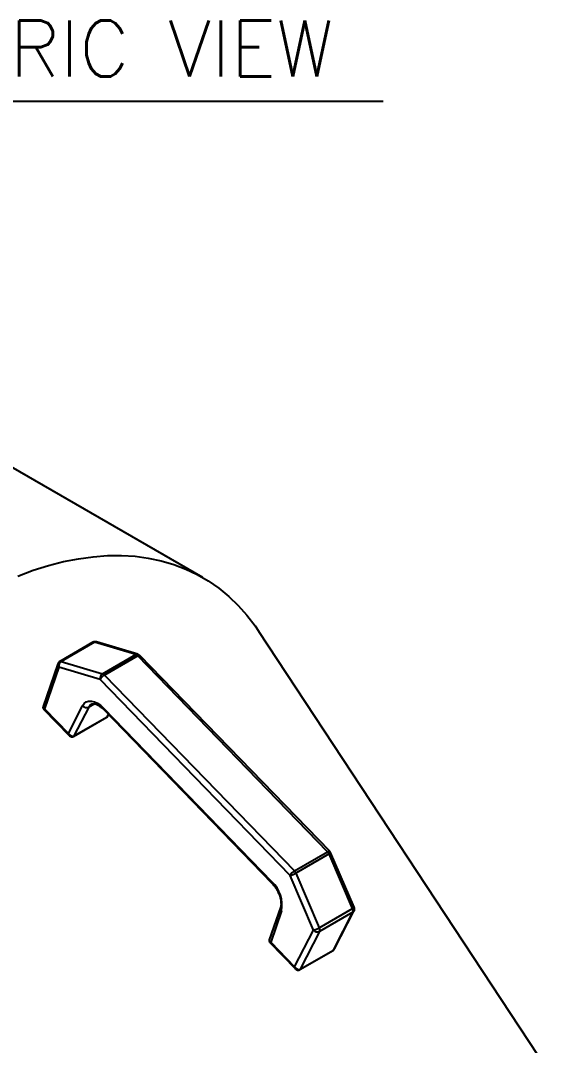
# Model space of a CAD drawing. Extents: x 2 to 136, y 1 to 99.
# Drawn here: x 89.84 to 97.1, y 18.28 to 31.99 of the extents above; entities that cross this region are included whole.
import ezdxf
from ezdxf.enums import TextEntityAlignment as Align

# ---------------------------------------------------------------- set-up
doc = ezdxf.new("R2010")
doc.units = 0
doc.header["$MEASUREMENT"] = 0
doc.layers.add('OBJECT', color=7, linetype='CONTINUOUS')
doc.styles.get("Standard").update_dxf_attribs({"font": 'SIMPLEX'})

msp = doc.modelspace()

# ---------------------------------------------------------------- linework, layer by layer
at = {"layer": 'OBJECT', "color": 1}
msp.add_line((83.709, 30.914), (94.695, 30.914), dxfattribs=at)
at = {"layer": 'OBJECT'}
for p, q in [((92.28, 24.543), (87.459, 27.326)), ((97.096, 17.658), (93.032, 23.822)), ((90.811, 23.677), (90.366, 23.42)), ((90.831, 23.678), (90.386, 23.421)), ((91.385, 23.513), (90.831, 23.678)), ((91.412, 23.517), (90.859, 23.683)), ((90.94, 23.256), (91.385, 23.513)), ((91.41, 23.496), (90.965, 23.239)), ((93.952, 20.876), (91.41, 23.496)), ((93.98, 20.881), (91.438, 23.501)), ((90.339, 23.387), (90.144, 22.817)), ((90.353, 23.343), (90.163, 22.788)), ((90.907, 23.178), (90.353, 23.343)), ((90.386, 23.421), (90.94, 23.256)), ((93.449, 20.557), (90.907, 23.178)), ((90.965, 23.239), (93.507, 20.619)), ((90.151, 22.783), (90.494, 22.429)), ((90.163, 22.788), (90.483, 22.458)), ((90.483, 22.458), (90.673, 22.829)), ((90.754, 22.81), (90.556, 22.424)), ((90.83, 22.855), (90.754, 22.81)), ((90.952, 22.798), (93.207, 20.473)), ((90.952, 22.781), (93.206, 20.456)), ((90.552, 22.419), (90.997, 22.676)), ((90.556, 22.424), (91.002, 22.681)), ((91.002, 22.681), (91.018, 22.712)), ((91.017, 22.698), (91.022, 22.708)), ((93.507, 20.619), (93.952, 20.876)), ((93.972, 20.846), (93.527, 20.589)), ((94.287, 20.116), (93.972, 20.846)), ((94.307, 20.133), (93.992, 20.863)), ((93.527, 20.589), (93.841, 19.859)), ((93.764, 19.828), (93.449, 20.557)), ((93.321, 20.128), (93.171, 19.696)), ((93.335, 20.084), (93.191, 19.667)), ((93.841, 19.859), (94.287, 20.116)), ((94.29, 20.067), (93.845, 19.809)), ((94.029, 19.56), (94.29, 20.067)), ((94.045, 19.577), (94.305, 20.082)), ((93.511, 19.337), (93.764, 19.828)), ((93.845, 19.809), (93.584, 19.303)), ((93.179, 19.662), (93.522, 19.308)), ((93.191, 19.667), (93.511, 19.337)), ((93.579, 19.298), (94.025, 19.555)), ((93.584, 19.303), (94.029, 19.56))]:
    msp.add_line(p, q, dxfattribs=at)
at = {"layer": 'OBJECT', "flags": 128}
for points in [[(89.807, 24.563), (90.013, 24.64), (90.216, 24.704), (90.418, 24.756), (90.617, 24.795), (90.812, 24.822), (91.004, 24.836), (91.191, 24.838), (91.374, 24.827), (91.552, 24.803), (91.725, 24.767), (91.892, 24.718), (92.053, 24.657), (92.208, 24.583), (92.355, 24.497), (92.496, 24.4), (92.629, 24.291), (92.755, 24.17), (92.872, 24.038), (92.982, 23.896), (93.032, 23.822)], [(91.41, 23.496), (91.418, 23.5), (91.425, 23.503), (91.431, 23.504), (91.436, 23.503), (91.438, 23.501)], [(90.673, 22.829), (90.693, 22.858), (90.721, 22.879), (90.753, 22.89), (90.79, 22.891), (90.83, 22.881), (90.871, 22.862), (90.912, 22.834), (90.952, 22.798)], [(90.789, 22.849), (90.77, 22.834), (90.754, 22.81)], [(90.952, 22.781), (90.951, 22.782), (90.95, 22.786), (90.95, 22.791), (90.952, 22.798)], [(91.002, 22.681), (91, 22.678), (90.997, 22.676)], [(90.556, 22.424), (90.554, 22.421), (90.552, 22.419)], [(93.952, 20.876), (93.96, 20.88), (93.967, 20.882), (93.973, 20.883), (93.978, 20.882), (93.98, 20.881)], [(93.972, 20.846), (93.98, 20.85), (93.986, 20.855), (93.99, 20.858), (93.992, 20.861), (93.992, 20.863)], [(93.206, 20.456), (93.206, 20.457), (93.204, 20.461), (93.205, 20.467), (93.207, 20.473)], [(94.287, 20.116), (94.294, 20.121), (94.3, 20.125), (94.304, 20.128), (94.307, 20.131), (94.307, 20.133)], [(94.029, 19.56), (94.027, 19.557), (94.025, 19.555)], [(93.584, 19.303), (93.582, 19.3), (93.579, 19.298)]]:
    msp.add_lwpolyline(points, dxfattribs=at)
at = {"layer": 'OBJECT'}
for centre, radius, start, end in [((90.841, 23.625), 0.06, 73.3565, 119.9973), ((90.823, 23.655), 0.0247, 69.9485, 118.063), ((90.85, 23.65), 0.0338, 74.6948, 122.5735), ((91.403, 23.484), 0.0338, 74.6929, 122.5734), ((91.365, 23.455), 0.0617, 42.397, 70.9951), ((91.395, 23.46), 0.06, 44.1271, 73.3565), ((90.38, 23.376), 0.0422, 164.8668, 231.2863), ((90.396, 23.368), 0.06, 119.9973, 161.0981), ((90.43, 23.357), 0.0775, 124.3546, 190.3518), ((90.377, 23.398), 0.0251, 70.356, 117.6554), ((90.983, 23.192), 0.0775, 124.3553, 190.3511), ((91.042, 23.108), 0.152, 120.4773, 152.5988), ((90.919, 23.197), 0.0617, 42.397, 70.9951), ((90.725, 22.873), 0.069, 220.3812, 294.4217), ((93.879, 20.806), 0.101, 23.2419, 43.764), ((93.937, 20.839), 0.06, 23.3313, 44.1271), ((93.584, 20.487), 0.152, 120.4752, 152.6008), ((93.379, 20.845), 0.296, 283.6976, 299.9634), ((93.434, 20.549), 0.101, 23.2419, 43.764), ((92.914, 20.162), 0.428, 349.548, 46.8142), ((93.361, 20.117), 0.0424, 165.2619, 231.152), ((94.233, 20.088), 0.061, 339.8169, 27.6288), ((94.272, 20.099), 0.0371, 299.2246, 332.4374), ((94.252, 20.109), 0.06, 332.7549, 23.3313), ((93.693, 20.115), 0.296, 283.6976, 299.9634), ((93.816, 19.872), 0.0689, 220.2799, 294.4095), ((93.787, 19.831), 0.061, 339.8169, 27.6288)]:
    msp.add_arc(centre, radius, start, end, dxfattribs=at)
for centre, major_axis, ratio, start_param, end_param in [((90.206, 22.813), (0.063, 0.002), 0.503346, 2.95304, 3.957269), ((90.206, 22.813), (0.0545, 0.03), 0.025782, 3.148639, 3.80573), ((90.971, 22.74), (-0.0268, 0.0607), 0.736531, 3.220923, 3.680851), ((90.526, 22.483), (-0.0268, 0.0607), 0.736531, 1.650127, 3.220923), ((90.526, 22.483), (0.0228, 0.0595), 0.604193, 2.210545, 2.861222), ((93.233, 19.692), (0.063, 0.002), 0.504141, 2.952075, 3.958286), ((93.233, 19.692), (0.0545, 0.03), 0.026501, 3.148852, 3.805943), ((93.999, 19.619), (-0.0267, 0.0607), 0.736784, 3.222295, 3.67988), ((93.553, 19.362), (-0.0267, 0.0607), 0.736784, 1.651499, 3.222295), ((93.553, 19.362), (0.0228, 0.0595), 0.603879, 2.211556, 2.862172)]:
    msp.add_ellipse(centre, major_axis=major_axis, ratio=ratio, start_param=start_param, end_param=end_param, dxfattribs=at)
for points, knots in [([(90.144, 22.817), (90.143, 22.815), (90.141, 22.808), (90.143, 22.797), (90.147, 22.787), (90.151, 22.784), (90.152, 22.783)], [0, 0, 0, 0, 0.218679, 0.546433, 0.879235, 1, 1, 1, 1]), ([(90.79, 22.849), (90.795, 22.852), (90.804, 22.856), (90.827, 22.856), (90.856, 22.849), (90.891, 22.832), (90.924, 22.808), (90.944, 22.788), (90.952, 22.781)], [0, 0, 0, 0, 0.190696, 0.362557, 0.527898, 0.704324, 0.880196, 1, 1, 1, 1]), ([(90.997, 22.676), (91.002, 22.68), (91.011, 22.686), (91.016, 22.695), (91.018, 22.699)], [0, 0, 0, 0, 0.571925, 1, 1, 1, 1]), ([(90.494, 22.43), (90.495, 22.429), (90.5, 22.422), (90.513, 22.416), (90.53, 22.412), (90.543, 22.415), (90.55, 22.418), (90.552, 22.419)], [0, 0, 0, 0, 0.0901717, 0.3841214, 0.6477515, 0.9078167, 1, 1, 1, 1]), ([(93.206, 20.456), (93.213, 20.449), (93.231, 20.43), (93.258, 20.393), (93.287, 20.344), (93.308, 20.293), (93.323, 20.243), (93.329, 20.196), (93.328, 20.156), (93.323, 20.137), (93.321, 20.128)], [0, 0, 0, 0, 0.069606, 0.2047456, 0.3405982, 0.47652, 0.6115403, 0.7449653, 0.8763383, 1, 1, 1, 1]), ([(93.172, 19.696), (93.171, 19.694), (93.169, 19.687), (93.17, 19.676), (93.174, 19.666), (93.178, 19.663), (93.179, 19.662)], [0, 0, 0, 0, 0.220631, 0.547742, 0.879563, 1, 1, 1, 1]), ([(94.025, 19.555), (94.03, 19.559), (94.038, 19.565), (94.043, 19.574), (94.045, 19.578)], [0, 0, 0, 0, 0.5731897, 1, 1, 1, 1]), ([(93.522, 19.309), (93.523, 19.308), (93.528, 19.301), (93.54, 19.294), (93.557, 19.291), (93.571, 19.294), (93.578, 19.297), (93.579, 19.298)], [0, 0, 0, 0, 0.089827, 0.383788, 0.647503, 0.90774, 1, 1, 1, 1])]:
    msp.add_open_spline(points, degree=3, knots=knots, dxfattribs=at)

# ---------------------------------------------------------------- texts
at = {"layer": 'OBJECT', "color": 1}
msp.add_text('NE ISOMETRIC VIEW', height=0.75, dxfattribs=at).set_placement((89.196, 31.245), align=Align.CENTER)

doc.saveas('drawing.dxf')
